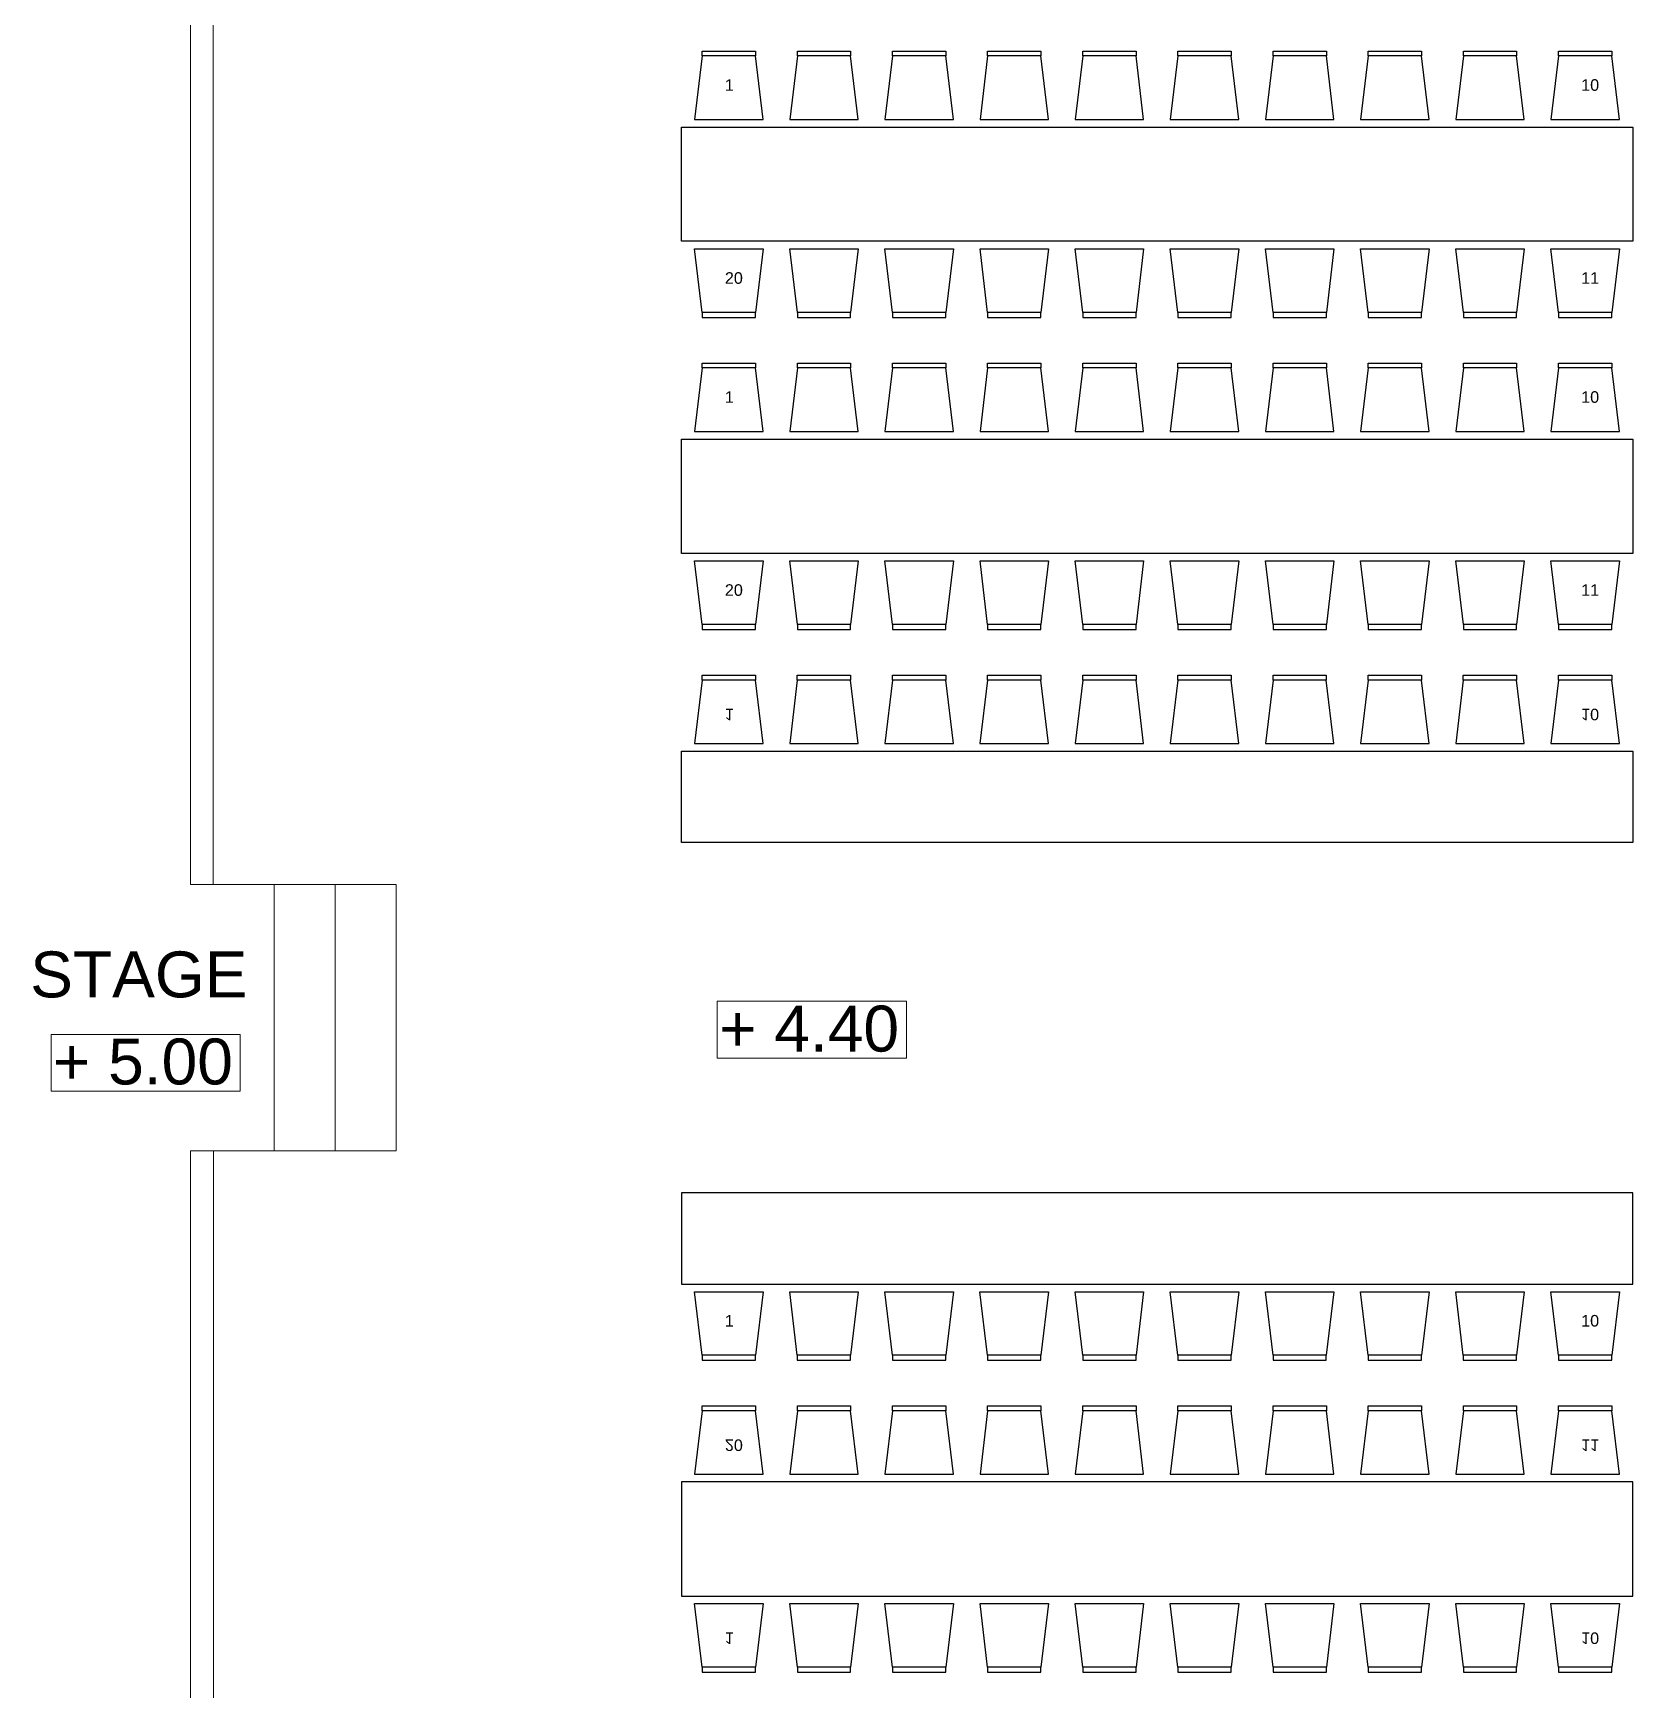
# Model space of a CAD drawing. Header units: inches. Extents: x 249 to 1192, y -18 to 440.
# Drawn here: x 770.2 to 780.71, y 201.96 to 212.84 of the extents above; entities that cross this region are included whole.
import ezdxf

# ---------------------------------------------------------------- set-up
doc = ezdxf.new("R2010")
doc.units = ezdxf.units.IN
doc.header["$MEASUREMENT"] = 0
doc.layers.add('DINDING', color=6, linetype='Continuous', lineweight=0)
doc.layers.add('TEXT (KET. RUANG)', color=7, linetype='Continuous', lineweight=5)
doc.layers.add('FURNITURE', color=11, linetype='Continuous')
doc.styles.add('ARIAL', font='arial.ttf')
doc.styles.get("Standard").update_dxf_attribs({"font": 'arial.ttf'})

# ---------------------------------------------------------------- blocks, each defined once
blk = doc.blocks.new('ELV. 4.50')
at = {"layer": 'TEXT (KET. RUANG)', "color": 1}
blk.add_lwpolyline([(9.395, 256.673), (10.638, 256.673), (10.638, 256.3), (9.395, 256.3)], close=True, dxfattribs=at)
at = {"layer": 'TEXT (KET. RUANG)'}
blk.add_text('+ 5.00', height=0.3015, dxfattribs=at).set_placement((9.407, 256.344))
blk = doc.blocks.new('ELV.+4.40')
at = {"layer": 'TEXT (KET. RUANG)', "color": 1}
blk.add_lwpolyline([(5.397, 254.086), (6.64, 254.086), (6.64, 253.713), (5.397, 253.713)], close=True, dxfattribs=at)
at = {"layer": 'TEXT (KET. RUANG)'}
blk.add_text('+ 4.40', height=0.3015, dxfattribs=at).set_placement((5.409, 253.756))
blk = doc.blocks.new('LANTAI 2')
at = {"layer": 'DINDING'}
for points in [[(694.582, 198.964), (694.582, 199.114), (695.107, 199.114), (695.107, 191.114), (694.957, 191.114), (694.957, 198.964), (694.582, 198.964)], [(696.308, 191.114), (695.108, 191.114)], [(695.508, 191.114), (695.508, 189.364)], [(695.908, 191.114), (695.908, 189.364)], [(696.308, 191.114), (696.308, 189.364)], [(694.583, 181.514), (694.583, 181.364), (695.108, 181.364), (695.108, 189.364), (694.958, 189.364), (694.958, 181.514), (694.583, 181.514)], [(696.308, 189.364), (694.958, 189.364)]]:
    blk.add_lwpolyline(points, dxfattribs=at)
at = {"layer": 'TEXT (KET. RUANG)'}
for name, p in [('ELV.+4.40', (693.021, -63.74)), ('ELV. 4.50', (684.647, -66.544))]:
    blk.add_blockref(name, p, dxfattribs=at)
blk.add_text('STAGE ', height=0.3015, rotation=360, dxfattribs=at).set_placement((693.905, 190.372))
blk = doc.blocks.new('KURSI 20')
for points in [[(740.121, 207.143), (740.471, 207.143), (740.471, 207.111), (740.121, 207.111)], [(740.746, 207.143), (741.096, 207.143), (741.096, 207.111), (740.746, 207.111)], [(741.371, 207.143), (741.721, 207.143), (741.721, 207.111), (741.371, 207.111)], [(741.996, 207.143), (742.346, 207.143), (742.346, 207.111), (741.996, 207.111)], [(742.621, 207.143), (742.971, 207.143), (742.971, 207.111), (742.621, 207.111)], [(743.246, 207.143), (743.596, 207.143), (743.596, 207.111), (743.246, 207.111)], [(743.871, 207.143), (744.221, 207.143), (744.221, 207.111), (743.871, 207.111)], [(744.496, 207.143), (744.846, 207.143), (744.846, 207.111), (744.496, 207.111)], [(745.121, 207.143), (745.471, 207.143), (745.471, 207.111), (745.121, 207.111)], [(745.746, 207.143), (746.096, 207.143), (746.096, 207.111), (745.746, 207.111)], [(740.471, 207.111), (740.121, 207.111), (740.071, 206.693), (740.521, 206.693)], [(741.096, 207.111), (740.746, 207.111), (740.696, 206.693), (741.146, 206.693)], [(741.721, 207.111), (741.371, 207.111), (741.321, 206.693), (741.771, 206.693)], [(742.346, 207.111), (741.996, 207.111), (741.946, 206.693), (742.396, 206.693)], [(742.971, 207.111), (742.621, 207.111), (742.571, 206.693), (743.021, 206.693)], [(743.596, 207.111), (743.246, 207.111), (743.196, 206.693), (743.646, 206.693)], [(744.221, 207.111), (743.871, 207.111), (743.821, 206.693), (744.271, 206.693)], [(744.846, 207.111), (744.496, 207.111), (744.446, 206.693), (744.896, 206.693)], [(745.471, 207.111), (745.121, 207.111), (745.071, 206.693), (745.521, 206.693)], [(746.096, 207.111), (745.746, 207.111), (745.696, 206.693), (746.146, 206.693)], [(739.985, 205.893), (739.985, 206.643), (746.235, 206.643), (746.235, 205.893)], [(740.471, 205.426), (740.121, 205.426), (740.071, 205.843), (740.521, 205.843)], [(741.096, 205.426), (740.746, 205.426), (740.696, 205.843), (741.146, 205.843)], [(741.721, 205.426), (741.371, 205.426), (741.321, 205.843), (741.771, 205.843)], [(742.346, 205.426), (741.996, 205.426), (741.946, 205.843), (742.396, 205.843)], [(742.971, 205.426), (742.621, 205.426), (742.571, 205.843), (743.021, 205.843)], [(743.596, 205.426), (743.246, 205.426), (743.196, 205.843), (743.646, 205.843)], [(744.221, 205.426), (743.871, 205.426), (743.821, 205.843), (744.271, 205.843)], [(744.846, 205.426), (744.496, 205.426), (744.446, 205.843), (744.896, 205.843)], [(745.471, 205.426), (745.121, 205.426), (745.071, 205.843), (745.521, 205.843)], [(746.096, 205.426), (745.746, 205.426), (745.696, 205.843), (746.146, 205.843)], [(740.121, 205.393), (740.471, 205.393), (740.471, 205.426), (740.121, 205.426)], [(740.746, 205.393), (741.096, 205.393), (741.096, 205.426), (740.746, 205.426)], [(741.371, 205.393), (741.721, 205.393), (741.721, 205.426), (741.371, 205.426)], [(741.996, 205.393), (742.346, 205.393), (742.346, 205.426), (741.996, 205.426)], [(742.621, 205.393), (742.971, 205.393), (742.971, 205.426), (742.621, 205.426)], [(743.246, 205.393), (743.596, 205.393), (743.596, 205.426), (743.246, 205.426)], [(743.871, 205.393), (744.221, 205.393), (744.221, 205.426), (743.871, 205.426)], [(744.496, 205.393), (744.846, 205.393), (744.846, 205.426), (744.496, 205.426)], [(745.121, 205.393), (745.471, 205.393), (745.471, 205.426), (745.121, 205.426)], [(745.746, 205.393), (746.096, 205.393), (746.096, 205.426), (745.746, 205.426)]]:
    blk.add_lwpolyline(points, close=True)
at = {"char_height": 0.076, "attachment_point": 1, "style": 'ARIAL'}
for s, insert in [('1', (740.27, 206.958)), ('10', (745.895, 206.958)), ('20', (740.27, 205.69)), ('11', (745.895, 205.69))]:
    blk.add_mtext_dynamic_manual_height_columns(s, width=0.10095, gutter_width=0.38, heights=[0], dxfattribs=dict(at, insert=insert))
blk = doc.blocks.new('KURSI 10')
blk.add_lwpolyline([(776.982, 200.993), (776.982, 200.393), (783.232, 200.393), (783.232, 200.993), (776.982, 200.993)])
for points in [[(777.468, 199.926), (777.118, 199.926), (777.068, 200.343), (777.518, 200.343)], [(778.093, 199.926), (777.743, 199.926), (777.693, 200.343), (778.143, 200.343)], [(778.718, 199.926), (778.368, 199.926), (778.318, 200.343), (778.768, 200.343)], [(779.343, 199.926), (778.993, 199.926), (778.943, 200.343), (779.393, 200.343)], [(779.968, 199.926), (779.618, 199.926), (779.568, 200.343), (780.018, 200.343)], [(780.593, 199.926), (780.243, 199.926), (780.193, 200.343), (780.643, 200.343)], [(781.218, 199.926), (780.868, 199.926), (780.818, 200.343), (781.268, 200.343)], [(781.843, 199.926), (781.493, 199.926), (781.443, 200.343), (781.893, 200.343)], [(782.468, 199.926), (782.118, 199.926), (782.068, 200.343), (782.518, 200.343)], [(783.093, 199.926), (782.743, 199.926), (782.693, 200.343), (783.143, 200.343)], [(777.118, 199.893), (777.468, 199.893), (777.468, 199.926), (777.118, 199.926)], [(777.743, 199.893), (778.093, 199.893), (778.093, 199.926), (777.743, 199.926)], [(778.368, 199.893), (778.718, 199.893), (778.718, 199.926), (778.368, 199.926)], [(778.993, 199.893), (779.343, 199.893), (779.343, 199.926), (778.993, 199.926)], [(779.618, 199.893), (779.968, 199.893), (779.968, 199.926), (779.618, 199.926)], [(780.243, 199.893), (780.593, 199.893), (780.593, 199.926), (780.243, 199.926)], [(780.868, 199.893), (781.218, 199.893), (781.218, 199.926), (780.868, 199.926)], [(781.493, 199.893), (781.843, 199.893), (781.843, 199.926), (781.493, 199.926)], [(782.118, 199.893), (782.468, 199.893), (782.468, 199.926), (782.118, 199.926)], [(782.743, 199.893), (783.093, 199.893), (783.093, 199.926), (782.743, 199.926)]]:
    blk.add_lwpolyline(points, close=True)
at = {"char_height": 0.076, "attachment_point": 1, "style": 'ARIAL'}
for s, insert in [('1', (777.267, 200.19)), ('10', (782.892, 200.19))]:
    blk.add_mtext_dynamic_manual_height_columns(s, width=0.10095, gutter_width=0.38, heights=[0], dxfattribs=dict(at, insert=insert))

msp = doc.modelspace()

# ---------------------------------------------------------------- block references
msp.add_blockref('LANTAI 2', (76.2777, 16.1343))

# ---------------------------------------------------------------- next in the draw order: block references
at = {"layer": 'FURNITURE'}
for name, p in [('KURSI 20', (34.476, 5.5802)), ('KURSI 20', (34.476, 3.5302)), ('KURSI 10', (-2.5211, 4.2297))]:
    msp.add_blockref(name, p, dxfattribs=at)
at = {"layer": 'FURNITURE', "xscale": -1, "rotation": 180}
for name, p in [('KURSI 10', (-2.5211, 408.5168)), ('KURSI 20', (34.476, 409.2163))]:
    msp.add_blockref(name, p, dxfattribs=at)

doc.saveas('drawing.dxf')
